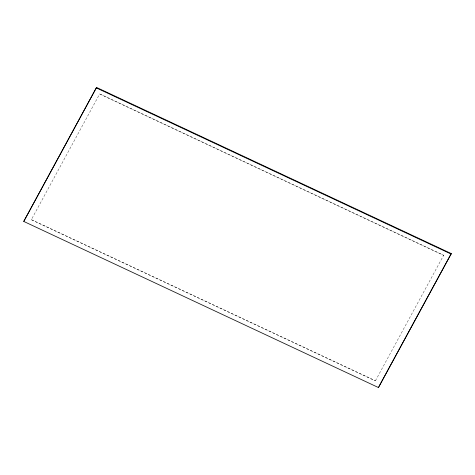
<?xml version="1.0" encoding="UTF-8"?>
<svg xmlns="http://www.w3.org/2000/svg" width="475" height="475" viewBox="0 0 475 475"><rect width="100%" height="100%" fill="white"/><g stroke="black" fill="none" stroke-linecap="round" stroke-linejoin="round"><path stroke-width="0.36" stroke-dasharray="2.38 1.78" d="M31.332 219.688L375.404 380.819L31.332 219.688L99.679 93.943L443.668 255.312L99.679 93.943M375.404 380.819L443.751 255.081"/><path stroke-width="0.71" d="M23.75 221.433L96.538 87.448L451.25 253.567L451.078 254.036L378.462 387.553L23.75 221.433L96.538 87.448M378.462 387.553L378.634 387.083M378.991 386.43L451.25 253.567M96.366 87.917L451.078 254.036"/></g></svg>
